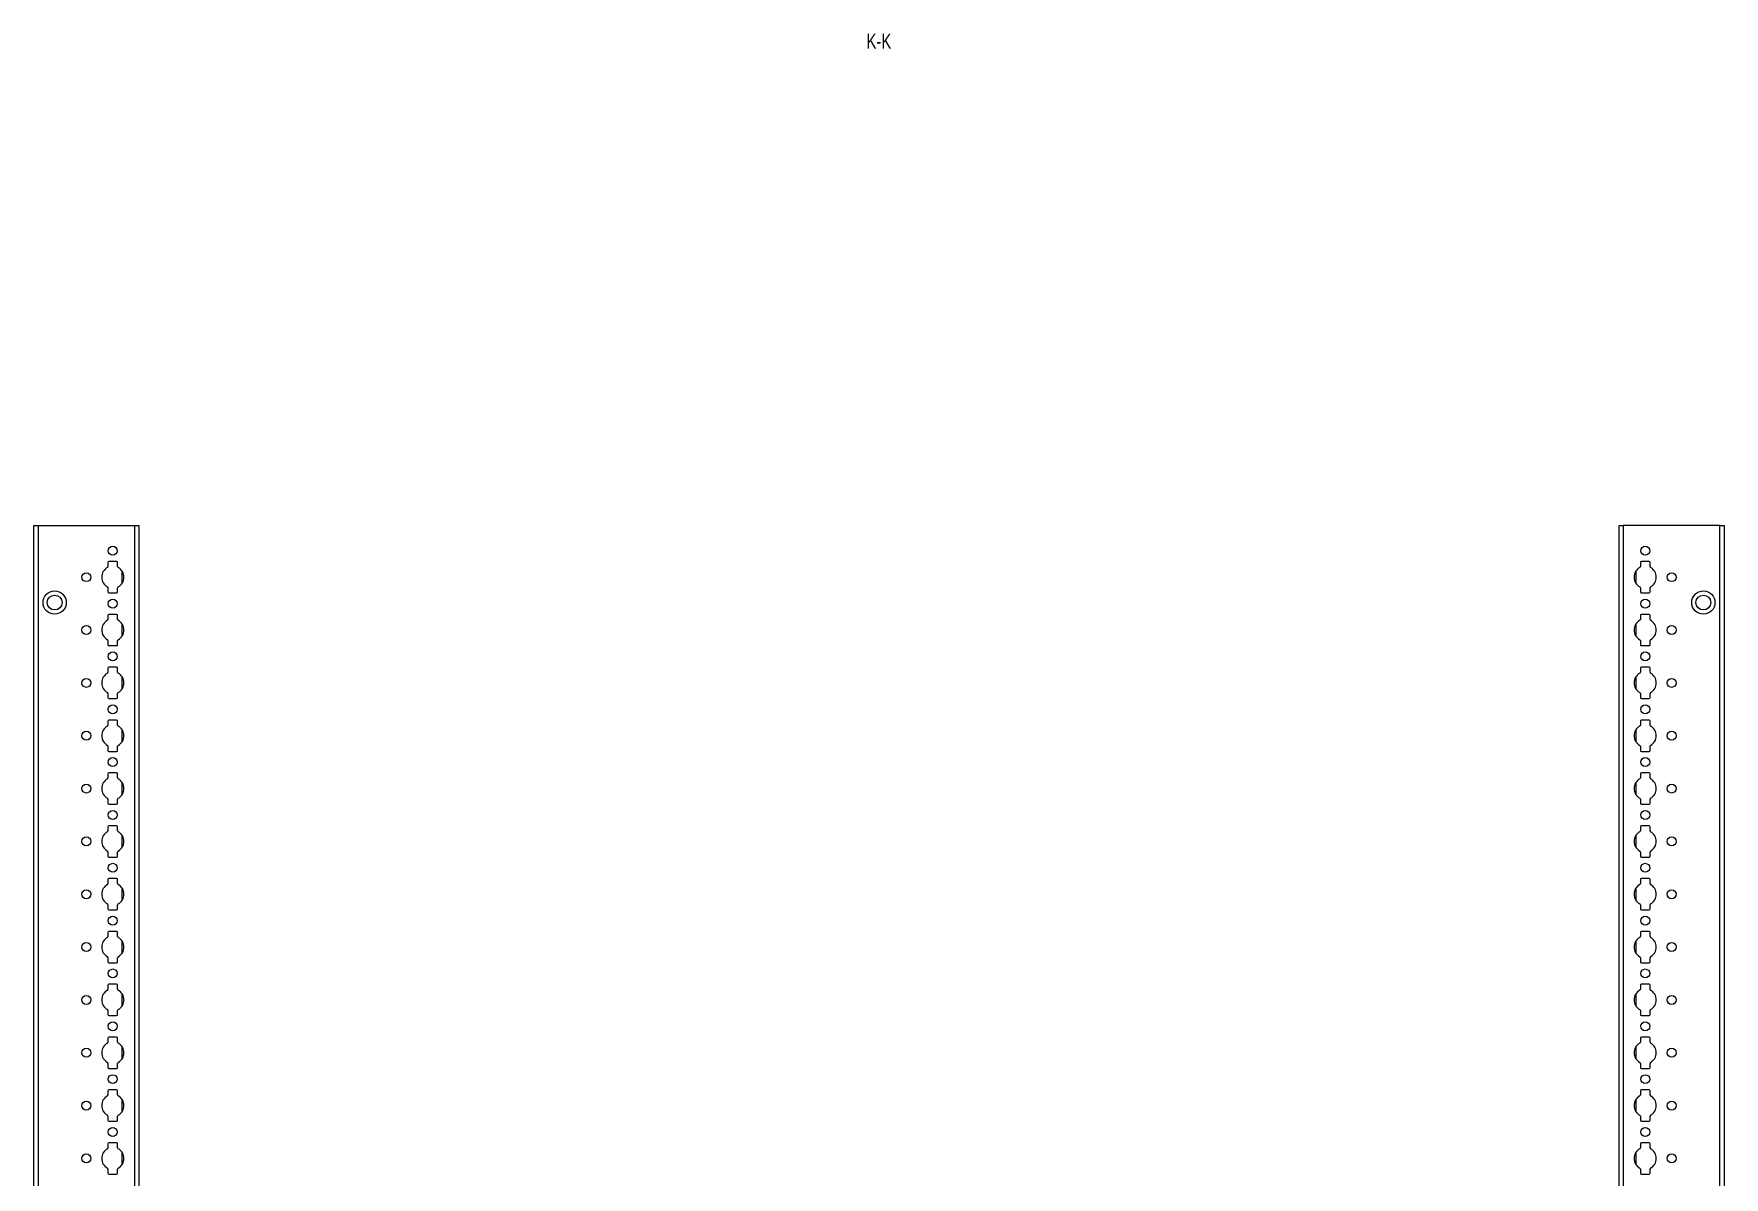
# Model space of a CAD drawing. Header units: millimetres. Extents: x -199 to 5225, y -1747 to 1507.
# Drawn here: x 4426 to 5225, y 739 to 1280 of the extents above; entities that cross this region are included whole.
import ezdxf

# ---------------------------------------------------------------- set-up
doc = ezdxf.new("R2010")
doc.units = ezdxf.units.MM
doc.layers.add('FORMAT', color=7, linetype='Continuous')
doc.styles.add('SLDTEXTSTYLE0', font='TXT', dxfattribs={"width": 0.75})

msp = doc.modelspace()

# ---------------------------------------------------------------- linework, layer by layer
at = {"color": 7, "linetype": 'Continuous', "lineweight": 25}
for p, q in [((4425.51, -851.79), (4425.51, 1047.21)), ((4425.51, 1047.21), (4427.51, 1047.21)), ((4427.51, 1047.21), (4473.21, 1047.21)), ((4473.21, 1047.21), (4475.21, 1047.21)), ((4475.21, 1047.21), (4475.21, -851.79)), ((5175.21, -851.79), (5175.21, 1047.21)), ((5175.21, 1047.21), (5177.21, 1047.21)), ((5222.91, 1047.21), (5177.21, 1047.21)), ((5222.91, 1047.21), (5224.91, 1047.21)), ((5224.91, 1047.21), (5224.91, -851.79)), ((4460.56, 1029.61), (4460.56, 1027.73)), ((4464.66, 1030.11), (4461.06, 1030.11)), ((4465.16, 1027.73), (4465.16, 1029.61)), ((5185.26, 1029.61), (5185.26, 1027.73)), ((5189.36, 1030.11), (5185.76, 1030.11)), ((5189.86, 1027.73), (5189.86, 1029.61)), ((4460.56, 1017.68), (4460.56, 1015.81)), ((4461.06, 1015.31), (4464.66, 1015.31)), ((4465.16, 1015.81), (4465.16, 1017.68)), ((5185.26, 1017.68), (5185.26, 1015.81)), ((5185.76, 1015.31), (5189.36, 1015.31)), ((5189.86, 1015.81), (5189.86, 1017.68)), ((4460.56, 1004.61), (4460.56, 1002.73)), ((4464.66, 1005.11), (4461.06, 1005.11)), ((4465.16, 1002.73), (4465.16, 1004.61)), ((5185.26, 1004.61), (5185.26, 1002.73)), ((5189.36, 1005.11), (5185.76, 1005.11)), ((5189.86, 1002.73), (5189.86, 1004.61)), ((4460.56, 992.68), (4460.56, 990.81)), ((4465.16, 990.81), (4465.16, 992.68)), ((5185.26, 992.68), (5185.26, 990.81)), ((5189.86, 990.81), (5189.86, 992.68)), ((4461.06, 990.31), (4464.66, 990.31)), ((5185.76, 990.31), (5189.36, 990.31)), ((4460.56, 979.61), (4460.56, 977.73)), ((4464.66, 980.11), (4461.06, 980.11)), ((4465.16, 977.73), (4465.16, 979.61)), ((5185.26, 979.61), (5185.26, 977.73)), ((5189.36, 980.11), (5185.76, 980.11)), ((5189.86, 977.73), (5189.86, 979.61)), ((4460.56, 967.68), (4460.56, 965.81)), ((4465.16, 965.81), (4465.16, 967.68)), ((5185.26, 967.68), (5185.26, 965.81)), ((5189.86, 965.81), (5189.86, 967.68)), ((4461.06, 965.31), (4464.66, 965.31)), ((5185.76, 965.31), (5189.36, 965.31)), ((4460.56, 954.61), (4460.56, 952.73)), ((4464.66, 955.11), (4461.06, 955.11)), ((4465.16, 952.73), (4465.16, 954.61)), ((5185.26, 954.61), (5185.26, 952.73)), ((5189.36, 955.11), (5185.76, 955.11)), ((5189.86, 952.73), (5189.86, 954.61)), ((4460.56, 942.68), (4460.56, 940.81)), ((4461.06, 940.31), (4464.66, 940.31)), ((4465.16, 940.81), (4465.16, 942.68)), ((5185.26, 942.68), (5185.26, 940.81)), ((5185.76, 940.31), (5189.36, 940.31)), ((5189.86, 940.81), (5189.86, 942.68)), ((4460.56, 929.61), (4460.56, 927.73)), ((4464.66, 930.11), (4461.06, 930.11)), ((4465.16, 927.73), (4465.16, 929.61)), ((5185.26, 929.61), (5185.26, 927.73)), ((5189.36, 930.11), (5185.76, 930.11)), ((5189.86, 927.73), (5189.86, 929.61)), ((4460.56, 917.68), (4460.56, 915.81)), ((4461.06, 915.31), (4464.66, 915.31)), ((4465.16, 915.81), (4465.16, 917.68)), ((5185.26, 917.68), (5185.26, 915.81)), ((5185.76, 915.31), (5189.36, 915.31)), ((5189.86, 915.81), (5189.86, 917.68)), ((4460.56, 904.61), (4460.56, 902.73)), ((4464.66, 905.11), (4461.06, 905.11)), ((4465.16, 902.73), (4465.16, 904.61)), ((5185.26, 904.61), (5185.26, 902.73)), ((5189.36, 905.11), (5185.76, 905.11)), ((5189.86, 902.73), (5189.86, 904.61)), ((4460.56, 892.68), (4460.56, 890.81)), ((4461.06, 890.31), (4464.66, 890.31)), ((4465.16, 890.81), (4465.16, 892.68)), ((5185.26, 892.68), (5185.26, 890.81)), ((5185.76, 890.31), (5189.36, 890.31)), ((5189.86, 890.81), (5189.86, 892.68)), ((4460.56, 879.61), (4460.56, 877.73)), ((4464.66, 880.11), (4461.06, 880.11)), ((4465.16, 877.73), (4465.16, 879.61)), ((5185.26, 879.61), (5185.26, 877.73)), ((5189.36, 880.11), (5185.76, 880.11)), ((5189.86, 877.73), (5189.86, 879.61)), ((4460.56, 867.68), (4460.56, 865.81)), ((4461.06, 865.31), (4464.66, 865.31)), ((4465.16, 865.81), (4465.16, 867.68)), ((5185.26, 867.68), (5185.26, 865.81)), ((5185.76, 865.31), (5189.36, 865.31)), ((5189.86, 865.81), (5189.86, 867.68)), ((4460.56, 854.61), (4460.56, 852.73)), ((4464.66, 855.11), (4461.06, 855.11)), ((4465.16, 852.73), (4465.16, 854.61)), ((5185.26, 854.61), (5185.26, 852.73)), ((5189.36, 855.11), (5185.76, 855.11)), ((5189.86, 852.73), (5189.86, 854.61)), ((4460.56, 842.68), (4460.56, 840.81)), ((4461.06, 840.31), (4464.66, 840.31)), ((4465.16, 840.81), (4465.16, 842.68)), ((5185.26, 842.68), (5185.26, 840.81)), ((5185.76, 840.31), (5189.36, 840.31)), ((5189.86, 840.81), (5189.86, 842.68)), ((4460.56, 829.61), (4460.56, 827.73)), ((4464.66, 830.11), (4461.06, 830.11)), ((4465.16, 827.73), (4465.16, 829.61)), ((5185.26, 829.61), (5185.26, 827.73)), ((5189.36, 830.11), (5185.76, 830.11)), ((5189.86, 827.73), (5189.86, 829.61)), ((4460.56, 817.68), (4460.56, 815.81)), ((4465.16, 815.81), (4465.16, 817.68)), ((5185.26, 817.68), (5185.26, 815.81)), ((5189.86, 815.81), (5189.86, 817.68)), ((4461.06, 815.31), (4464.66, 815.31)), ((5185.76, 815.31), (5189.36, 815.31)), ((4460.56, 804.61), (4460.56, 802.73)), ((4464.66, 805.11), (4461.06, 805.11)), ((4465.16, 802.73), (4465.16, 804.61)), ((5185.26, 804.61), (5185.26, 802.73)), ((5189.36, 805.11), (5185.76, 805.11)), ((5189.86, 802.73), (5189.86, 804.61)), ((4460.56, 792.68), (4460.56, 790.81)), ((4465.16, 790.81), (4465.16, 792.68)), ((5185.26, 792.68), (5185.26, 790.81)), ((5189.86, 790.81), (5189.86, 792.68)), ((4461.06, 790.31), (4464.66, 790.31)), ((5185.76, 790.31), (5189.36, 790.31)), ((4460.56, 779.61), (4460.56, 777.73)), ((4464.66, 780.11), (4461.06, 780.11)), ((4465.16, 777.73), (4465.16, 779.61)), ((5185.26, 779.61), (5185.26, 777.73)), ((5189.36, 780.11), (5185.76, 780.11)), ((5189.86, 777.73), (5189.86, 779.61)), ((4460.56, 767.68), (4460.56, 765.81)), ((4465.16, 765.81), (4465.16, 767.68)), ((5185.26, 767.68), (5185.26, 765.81)), ((5189.86, 765.81), (5189.86, 767.68)), ((4461.06, 765.31), (4464.66, 765.31)), ((5185.76, 765.31), (5189.36, 765.31)), ((4460.56, 754.61), (4460.56, 752.73)), ((4464.66, 755.11), (4461.06, 755.11)), ((4465.16, 752.73), (4465.16, 754.61)), ((5185.26, 754.61), (5185.26, 752.73)), ((5189.36, 755.11), (5185.76, 755.11)), ((5189.86, 752.73), (5189.86, 754.61)), ((4460.56, 742.68), (4460.56, 740.81)), ((4461.06, 740.31), (4464.66, 740.31)), ((4465.16, 740.81), (4465.16, 742.68)), ((5185.26, 742.68), (5185.26, 740.81)), ((5185.76, 740.31), (5189.36, 740.31)), ((5189.86, 740.81), (5189.86, 742.68))]:
    msp.add_line(p, q, dxfattribs=at)
at = {"color": 8, "linetype": 'Continuous', "lineweight": 18}
for p, q in [((4427.51, 1047.21), (4427.51, -851.79)), ((4473.21, -851.79), (4473.21, 1047.21)), ((5177.21, 1047.21), (5177.21, -851.79)), ((5222.91, -851.79), (5222.91, 1047.21)), ((4467.36, 1020), (4467.36, 1025.41)), ((5183.06, 1025.41), (5183.06, 1020)), ((4467.36, 995), (4467.36, 1000.41)), ((5183.06, 1000.41), (5183.06, 995)), ((4467.36, 970), (4467.36, 975.41)), ((5183.06, 975.41), (5183.06, 970)), ((4467.36, 945), (4467.36, 950.41)), ((5183.06, 950.41), (5183.06, 945)), ((4467.36, 920), (4467.36, 925.41)), ((5183.06, 925.41), (5183.06, 920)), ((4467.36, 895), (4467.36, 900.41)), ((5183.06, 900.41), (5183.06, 895)), ((4467.36, 870), (4467.36, 875.41)), ((5183.06, 875.41), (5183.06, 870)), ((4467.36, 845), (4467.36, 850.41)), ((5183.06, 850.41), (5183.06, 845)), ((4467.36, 820), (4467.36, 825.41)), ((5183.06, 825.41), (5183.06, 820)), ((4467.36, 795), (4467.36, 800.41)), ((5183.06, 800.41), (5183.06, 795)), ((4467.36, 770), (4467.36, 775.41)), ((5183.06, 775.41), (5183.06, 770)), ((4467.36, 745), (4467.36, 750.41)), ((5183.06, 750.41), (5183.06, 745))]:
    msp.add_line(p, q, dxfattribs=at)
at = {"color": 7, "linetype": 'Continuous', "lineweight": 25}
for centre, radius in [((4462.86, 1035.21), 2.12), ((5187.56, 1035.21), 2.12), ((4450.36, 1022.71), 2.12), ((5200.06, 1022.71), 2.12), ((4435.36, 1010.71), 5.5), ((5215.06, 1010.71), 5.5), ((4435.36, 1010.71), 3.5), ((4462.86, 1010.21), 2.12), ((5187.56, 1010.21), 2.12), ((5215.06, 1010.71), 3.5), ((4450.36, 997.71), 2.12), ((5200.06, 997.71), 2.12), ((4462.86, 985.21), 2.12), ((5187.56, 985.21), 2.12), ((4450.36, 972.71), 2.12), ((5200.06, 972.71), 2.12), ((4462.86, 960.21), 2.12), ((5187.56, 960.21), 2.12), ((4450.36, 947.71), 2.12), ((5200.06, 947.71), 2.12), ((4462.86, 935.21), 2.12), ((5187.56, 935.21), 2.12), ((4450.36, 922.71), 2.12), ((5200.06, 922.71), 2.12), ((4462.86, 910.21), 2.12), ((5187.56, 910.21), 2.12), ((4450.36, 897.71), 2.12), ((5200.06, 897.71), 2.12), ((4462.86, 885.21), 2.12), ((5187.56, 885.21), 2.12), ((4450.36, 872.71), 2.12), ((5200.06, 872.71), 2.12), ((4462.86, 860.21), 2.12), ((5187.56, 860.21), 2.12), ((4450.36, 847.71), 2.12), ((5200.06, 847.71), 2.12), ((4462.86, 835.21), 2.12), ((5187.56, 835.21), 2.12), ((4450.36, 822.71), 2.12), ((5200.06, 822.71), 2.12), ((4462.86, 810.21), 2.12), ((5187.56, 810.21), 2.12), ((4450.36, 797.71), 2.12), ((5200.06, 797.71), 2.12), ((4462.86, 785.21), 2.12), ((5187.56, 785.21), 2.12), ((4450.36, 772.71), 2.12), ((5200.06, 772.71), 2.12), ((4462.86, 760.21), 2.12), ((5187.56, 760.21), 2.12), ((4450.36, 747.71), 2.12), ((5200.06, 747.71), 2.12)]:
    msp.add_circle(centre, radius, dxfattribs=at)
for centre, radius, start, end in [((4462.86, 1022.71), 5.25, 119.14074, 240.85926), ((4460.06, 1027.73), 0.5, 299.14074, 0), ((4461.06, 1029.61), 0.5, 90, 180), ((4464.66, 1029.61), 0.5, 0, 90), ((4465.66, 1027.73), 0.5, 180, 240.85926), ((4462.86, 1022.71), 5.25, 299.14074, 60.85926), ((5187.56, 1022.71), 5.25, 119.14074, 240.85926), ((5184.76, 1027.73), 0.5, 299.14074, 0), ((5185.76, 1029.61), 0.5, 90, 180), ((5189.36, 1029.61), 0.5, 0, 90), ((5190.36, 1027.73), 0.5, 180, 240.85926), ((5187.56, 1022.71), 5.25, 299.14074, 60.85926), ((4460.06, 1017.68), 0.5, 0, 60.85926), ((4461.06, 1015.81), 0.5, 180, 270), ((4464.66, 1015.81), 0.5, 270, 0), ((4465.66, 1017.68), 0.5, 119.14074, 180), ((5184.76, 1017.68), 0.5, 0, 60.85926), ((5185.76, 1015.81), 0.5, 180, 270), ((5189.36, 1015.81), 0.5, 270, 0), ((5190.36, 1017.68), 0.5, 119.14074, 180), ((4462.86, 997.71), 5.25, 119.14074, 240.85926), ((4460.06, 1002.73), 0.5, 299.14074, 0), ((4461.06, 1004.61), 0.5, 90, 180), ((4464.66, 1004.61), 0.5, 0, 90), ((4465.66, 1002.73), 0.5, 180, 240.85926), ((4462.86, 997.71), 5.25, 299.14074, 60.85926), ((5187.56, 997.71), 5.25, 119.14074, 240.85926), ((5184.76, 1002.73), 0.5, 299.14074, 0), ((5185.76, 1004.61), 0.5, 90, 180), ((5189.36, 1004.61), 0.5, 0, 90), ((5190.36, 1002.73), 0.5, 180, 240.85926), ((5187.56, 997.71), 5.25, 299.14074, 60.85926), ((4460.06, 992.68), 0.5, 0, 60.85926), ((4465.66, 992.68), 0.5, 119.14074, 180), ((5184.76, 992.68), 0.5, 0, 60.85926), ((5190.36, 992.68), 0.5, 119.14074, 180), ((4461.06, 990.81), 0.5, 180, 270), ((4464.66, 990.81), 0.5, 270, 0), ((5185.76, 990.81), 0.5, 180, 270), ((5189.36, 990.81), 0.5, 270, 0), ((4462.86, 972.71), 5.25, 119.14074, 240.85926), ((4460.06, 977.73), 0.5, 299.14074, 0), ((4461.06, 979.61), 0.5, 90, 180), ((4464.66, 979.61), 0.5, 0, 90), ((4465.66, 977.73), 0.5, 180, 240.85926), ((4462.86, 972.71), 5.25, 299.14074, 60.85926), ((5187.56, 972.71), 5.25, 119.14074, 240.85926), ((5184.76, 977.73), 0.5, 299.14074, 0), ((5185.76, 979.61), 0.5, 90, 180), ((5189.36, 979.61), 0.5, 0, 90), ((5190.36, 977.73), 0.5, 180, 240.85926), ((5187.56, 972.71), 5.25, 299.14074, 60.85926), ((4460.06, 967.68), 0.5, 0, 60.85926), ((4465.66, 967.68), 0.5, 119.14074, 180), ((5184.76, 967.68), 0.5, 0, 60.85926), ((5190.36, 967.68), 0.5, 119.14074, 180), ((4461.06, 965.81), 0.5, 180, 270), ((4464.66, 965.81), 0.5, 270, 0), ((5185.76, 965.81), 0.5, 180, 270), ((5189.36, 965.81), 0.5, 270, 0), ((4462.86, 947.71), 5.25, 119.14074, 240.85926), ((4460.06, 952.73), 0.5, 299.14074, 0), ((4461.06, 954.61), 0.5, 90, 180), ((4464.66, 954.61), 0.5, 0, 90), ((4465.66, 952.73), 0.5, 180, 240.85926), ((4462.86, 947.71), 5.25, 299.14074, 60.85926), ((5187.56, 947.71), 5.25, 119.14074, 240.85926), ((5184.76, 952.73), 0.5, 299.14074, 0), ((5185.76, 954.61), 0.5, 90, 180), ((5189.36, 954.61), 0.5, 0, 90), ((5190.36, 952.73), 0.5, 180, 240.85926), ((5187.56, 947.71), 5.25, 299.14074, 60.85926), ((4460.06, 942.68), 0.5, 0, 60.85926), ((4461.06, 940.81), 0.5, 180, 270), ((4464.66, 940.81), 0.5, 270, 0), ((4465.66, 942.68), 0.5, 119.14074, 180), ((5184.76, 942.68), 0.5, 0, 60.85926), ((5185.76, 940.81), 0.5, 180, 270), ((5189.36, 940.81), 0.5, 270, 0), ((5190.36, 942.68), 0.5, 119.14074, 180), ((4460.06, 927.73), 0.5, 299.14074, 0), ((4461.06, 929.61), 0.5, 90, 180), ((4464.66, 929.61), 0.5, 0, 90), ((4465.66, 927.73), 0.5, 180, 240.85926), ((5184.76, 927.73), 0.5, 299.14074, 0), ((5185.76, 929.61), 0.5, 90, 180), ((5189.36, 929.61), 0.5, 0, 90), ((5190.36, 927.73), 0.5, 180, 240.85926), ((4462.86, 922.71), 5.25, 119.14074, 240.85926), ((4462.86, 922.71), 5.25, 299.14074, 60.85926), ((5187.56, 922.71), 5.25, 119.14074, 240.85926), ((5187.56, 922.71), 5.25, 299.14074, 60.85926), ((4460.06, 917.68), 0.5, 0, 60.85926), ((4461.06, 915.81), 0.5, 180, 270), ((4464.66, 915.81), 0.5, 270, 0), ((4465.66, 917.68), 0.5, 119.14074, 180), ((5184.76, 917.68), 0.5, 0, 60.85926), ((5185.76, 915.81), 0.5, 180, 270), ((5189.36, 915.81), 0.5, 270, 0), ((5190.36, 917.68), 0.5, 119.14074, 180), ((4461.06, 904.61), 0.5, 90, 180), ((4464.66, 904.61), 0.5, 0, 90), ((5185.76, 904.61), 0.5, 90, 180), ((5189.36, 904.61), 0.5, 0, 90), ((4462.86, 897.71), 5.25, 119.14074, 240.85926), ((4460.06, 902.73), 0.5, 299.14074, 0), ((4465.66, 902.73), 0.5, 180, 240.85926), ((4462.86, 897.71), 5.25, 299.14074, 60.85926), ((5187.56, 897.71), 5.25, 119.14074, 240.85926), ((5184.76, 902.73), 0.5, 299.14074, 0), ((5190.36, 902.73), 0.5, 180, 240.85926), ((5187.56, 897.71), 5.25, 299.14074, 60.85926), ((4460.06, 892.68), 0.5, 0, 60.85926), ((4461.06, 890.81), 0.5, 180, 270), ((4464.66, 890.81), 0.5, 270, 0), ((4465.66, 892.68), 0.5, 119.14074, 180), ((5184.76, 892.68), 0.5, 0, 60.85926), ((5185.76, 890.81), 0.5, 180, 270), ((5189.36, 890.81), 0.5, 270, 0), ((5190.36, 892.68), 0.5, 119.14074, 180), ((4461.06, 879.61), 0.5, 90, 180), ((4464.66, 879.61), 0.5, 0, 90), ((5185.76, 879.61), 0.5, 90, 180), ((5189.36, 879.61), 0.5, 0, 90), ((4462.86, 872.71), 5.25, 119.14074, 240.85926), ((4460.06, 877.73), 0.5, 299.14074, 0), ((4465.66, 877.73), 0.5, 180, 240.85926), ((4462.86, 872.71), 5.25, 299.14074, 60.85926), ((5187.56, 872.71), 5.25, 119.14074, 240.85926), ((5184.76, 877.73), 0.5, 299.14074, 0), ((5190.36, 877.73), 0.5, 180, 240.85926), ((5187.56, 872.71), 5.25, 299.14074, 60.85926), ((4460.06, 867.68), 0.5, 0, 60.85926), ((4461.06, 865.81), 0.5, 180, 270), ((4464.66, 865.81), 0.5, 270, 0), ((4465.66, 867.68), 0.5, 119.14074, 180), ((5184.76, 867.68), 0.5, 0, 60.85926), ((5185.76, 865.81), 0.5, 180, 270), ((5189.36, 865.81), 0.5, 270, 0), ((5190.36, 867.68), 0.5, 119.14074, 180), ((4462.86, 847.71), 5.25, 119.14074, 240.85926), ((4460.06, 852.73), 0.5, 299.14074, 0), ((4461.06, 854.61), 0.5, 90, 180), ((4464.66, 854.61), 0.5, 0, 90), ((4465.66, 852.73), 0.5, 180, 240.85926), ((4462.86, 847.71), 5.25, 299.14074, 60.85926), ((5187.56, 847.71), 5.25, 119.14074, 240.85926), ((5184.76, 852.73), 0.5, 299.14074, 0), ((5185.76, 854.61), 0.5, 90, 180), ((5189.36, 854.61), 0.5, 0, 90), ((5190.36, 852.73), 0.5, 180, 240.85926), ((5187.56, 847.71), 5.25, 299.14074, 60.85926), ((4460.06, 842.68), 0.5, 0, 60.85926), ((4461.06, 840.81), 0.5, 180, 270), ((4464.66, 840.81), 0.5, 270, 0), ((4465.66, 842.68), 0.5, 119.14074, 180), ((5184.76, 842.68), 0.5, 0, 60.85926), ((5185.76, 840.81), 0.5, 180, 270), ((5189.36, 840.81), 0.5, 270, 0), ((5190.36, 842.68), 0.5, 119.14074, 180), ((4462.86, 822.71), 5.25, 119.14074, 240.85926), ((4460.06, 827.73), 0.5, 299.14074, 0), ((4461.06, 829.61), 0.5, 90, 180), ((4464.66, 829.61), 0.5, 0, 90), ((4465.66, 827.73), 0.5, 180, 240.85926), ((4462.86, 822.71), 5.25, 299.14074, 60.85926), ((5187.56, 822.71), 5.25, 119.14074, 240.85926), ((5184.76, 827.73), 0.5, 299.14074, 0), ((5185.76, 829.61), 0.5, 90, 180), ((5189.36, 829.61), 0.5, 0, 90), ((5190.36, 827.73), 0.5, 180, 240.85926), ((5187.56, 822.71), 5.25, 299.14074, 60.85926), ((4460.06, 817.68), 0.5, 0, 60.85926), ((4461.06, 815.81), 0.5, 180, 270), ((4464.66, 815.81), 0.5, 270, 0), ((4465.66, 817.68), 0.5, 119.14074, 180), ((5184.76, 817.68), 0.5, 0, 60.85926), ((5185.76, 815.81), 0.5, 180, 270), ((5189.36, 815.81), 0.5, 270, 0), ((5190.36, 817.68), 0.5, 119.14074, 180), ((4462.86, 797.71), 5.25, 119.14074, 240.85926), ((4460.06, 802.73), 0.5, 299.14074, 0), ((4461.06, 804.61), 0.5, 90, 180), ((4464.66, 804.61), 0.5, 0, 90), ((4465.66, 802.73), 0.5, 180, 240.85926), ((4462.86, 797.71), 5.25, 299.14074, 60.85926), ((5187.56, 797.71), 5.25, 119.14074, 240.85926), ((5184.76, 802.73), 0.5, 299.14074, 0), ((5185.76, 804.61), 0.5, 90, 180), ((5189.36, 804.61), 0.5, 0, 90), ((5190.36, 802.73), 0.5, 180, 240.85926), ((5187.56, 797.71), 5.25, 299.14074, 60.85926), ((4460.06, 792.68), 0.5, 0, 60.85926), ((4465.66, 792.68), 0.5, 119.14074, 180), ((5184.76, 792.68), 0.5, 0, 60.85926), ((5190.36, 792.68), 0.5, 119.14074, 180), ((4461.06, 790.81), 0.5, 180, 270), ((4464.66, 790.81), 0.5, 270, 0), ((5185.76, 790.81), 0.5, 180, 270), ((5189.36, 790.81), 0.5, 270, 0), ((4462.86, 772.71), 5.25, 119.14074, 240.85926), ((4460.06, 777.73), 0.5, 299.14074, 0), ((4461.06, 779.61), 0.5, 90, 180), ((4464.66, 779.61), 0.5, 0, 90), ((4465.66, 777.73), 0.5, 180, 240.85926), ((4462.86, 772.71), 5.25, 299.14074, 60.85926), ((5187.56, 772.71), 5.25, 119.14074, 240.85926), ((5184.76, 777.73), 0.5, 299.14074, 0), ((5185.76, 779.61), 0.5, 90, 180), ((5189.36, 779.61), 0.5, 0, 90), ((5190.36, 777.73), 0.5, 180, 240.85926), ((5187.56, 772.71), 5.25, 299.14074, 60.85926), ((4460.06, 767.68), 0.5, 0, 60.85926), ((4465.66, 767.68), 0.5, 119.14074, 180), ((5184.76, 767.68), 0.5, 0, 60.85926), ((5190.36, 767.68), 0.5, 119.14074, 180), ((4461.06, 765.81), 0.5, 180, 270), ((4464.66, 765.81), 0.5, 270, 0), ((5185.76, 765.81), 0.5, 180, 270), ((5189.36, 765.81), 0.5, 270, 0), ((4462.86, 747.71), 5.25, 119.14074, 240.85926), ((4460.06, 752.73), 0.5, 299.14074, 0), ((4461.06, 754.61), 0.5, 90, 180), ((4464.66, 754.61), 0.5, 0, 90), ((4465.66, 752.73), 0.5, 180, 240.85926), ((4462.86, 747.71), 5.25, 299.14074, 60.85926), ((5187.56, 747.71), 5.25, 119.14074, 240.85926), ((5184.76, 752.73), 0.5, 299.14074, 0), ((5185.76, 754.61), 0.5, 90, 180), ((5189.36, 754.61), 0.5, 0, 90), ((5190.36, 752.73), 0.5, 180, 240.85926), ((5187.56, 747.71), 5.25, 299.14074, 60.85926), ((4460.06, 742.68), 0.5, 0, 60.85926), ((4461.06, 740.81), 0.5, 180, 270), ((4464.66, 740.81), 0.5, 270, 0), ((4465.66, 742.68), 0.5, 119.14074, 180), ((5184.76, 742.68), 0.5, 0, 60.85926), ((5185.76, 740.81), 0.5, 180, 270), ((5189.36, 740.81), 0.5, 270, 0), ((5190.36, 742.68), 0.5, 119.14074, 180)]:
    msp.add_arc(centre, radius, start, end, dxfattribs=at)

# ---------------------------------------------------------------- texts
at = {"layer": 'FORMAT', "insert": (4825.15, 1279.8), "char_height": 7, "attachment_point": 2, "style": 'SLDTEXTSTYLE0'}
msp.add_mtext('K-K', dxfattribs=at)

doc.saveas('drawing.dxf')
